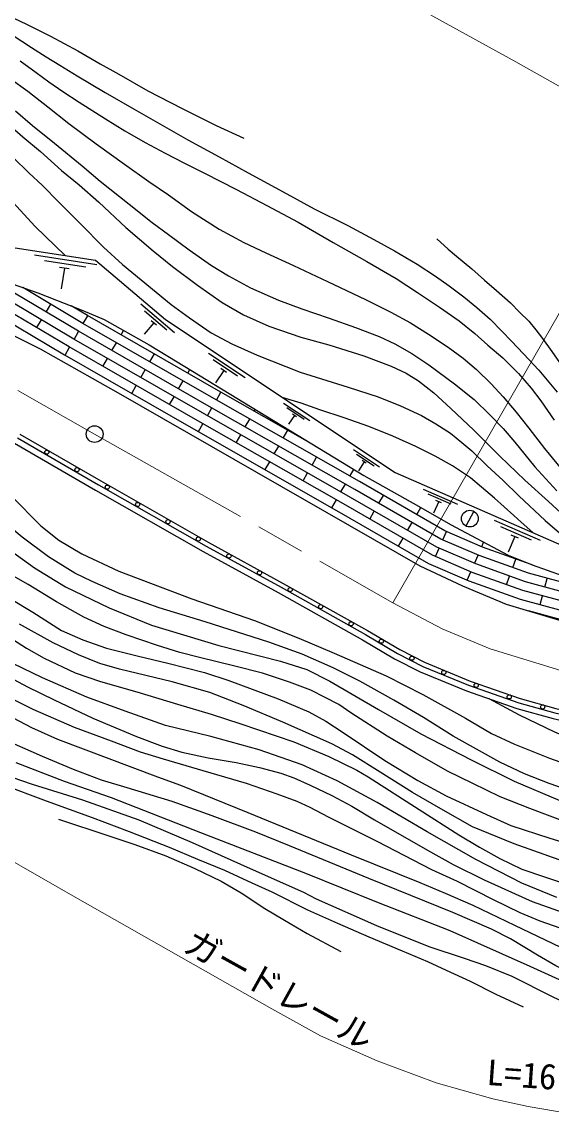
# Model space of a CAD drawing. Units: millimetres at full size, sheet at 1:1000; details may follow other scales. Extents: x 40000 to 680000, y 20000 to 380000.
# Drawn here: x 472282 to 510194, y 239800 to 318645 of the extents above; entities that cross this region are included whole.
import ezdxf
from ezdxf.enums import TextEntityAlignment as Align

# ---------------------------------------------------------------- set-up
doc = ezdxf.new("R2010")
doc.units = ezdxf.units.MM
doc.header["$LTSCALE"] = 1000
doc.linetypes.add('CHAIN', pattern=[18.5, 12, -1.5, 3.5, -1.5])
for name, color, linetype, lineweight in [('M-BGD', 7, 'Continuous', 25), ('M-BMK', 2, 'CHAIN', 13), ('M-BMK-SRVR', 3, 'Continuous', 25), ('M-STR-HTXT', 7, 'Continuous', 13)]:
    doc.layers.add(name, color=color, linetype=linetype, lineweight=lineweight)
doc.styles.add('ＭＳ ゴシック', font='')
doc.styles.get('ＭＳ ゴシック').set_extended_font_data('MS Gothic')

msp = doc.modelspace()

# ---------------------------------------------------------------- linework, layer by layer
at = {"layer": 'M-BGD'}
for p, q in [((477632, 301264), (473184, 301949)), ((476845, 301082), (473880, 301539)), ((475662, 300960), (474971, 301067)), ((475317, 301014), (475088, 299531)), ((473999, 297875), (474332, 298433)), ((483181, 296390), (480782, 298431)), ((473332, 296759), (473666, 297317)), ((476655, 297046), (476978, 297610)), ((482645, 296571), (481046, 297931)), ((481896, 296932), (481523, 297250)), ((476007, 295919), (476331, 296482)), ((479363, 296240), (479548, 296562)), ((481709, 297091), (481029, 296291)), ((478716, 295113), (479040, 295677)), ((475360, 294791), (475684, 295355)), ((488251, 293166), (485629, 294912)), ((478068, 293985), (478392, 294549)), ((481424, 294307), (481748, 294871)), ((487698, 293282), (485950, 294446)), ((480777, 293180), (481101, 293743)), ((484133, 293501), (484280, 293757)), ((486708, 293689), (486126, 292815)), ((486912, 293554), (486504, 293825)), ((480130, 292052), (480453, 292616)), ((483485, 292374), (483809, 292938)), ((482838, 291247), (483162, 291810)), ((486189, 291572), (486511, 292137)), ((485544, 290443), (485867, 291008)), ((492871, 290090), (490998, 291337)), ((492476, 290173), (491227, 291004)), ((488255, 289644), (488577, 290208)), ((488899, 290773), (488970, 290896)), ((491768, 290464), (491353, 289839)), ((491914, 290367), (491623, 290561)), ((484900, 289314), (485222, 289879)), ((490965, 288844), (491287, 289409)), ((487610, 288515), (487932, 289079)), ((490320, 287716), (490643, 288280)), ((497865, 286764), (495992, 288011)), ((489676, 286587), (489998, 287151)), ((493031, 286916), (493353, 287481)), ((497470, 286847), (496221, 287679)), ((496762, 287138), (496347, 286514)), ((496908, 287041), (496617, 287235)), ((492386, 285787), (492708, 286352)), ((495741, 286117), (496016, 286599)), ((495096, 284988), (495419, 285552)), ((497810, 284177), (498134, 284740)), ((503471, 284092), (500997, 285173)), ((502987, 284107), (501337, 284828)), ((494452, 283859), (494774, 284423)), ((500517, 283366), (500814, 283882)), ((502090, 284303), (501729, 283478)), ((502282, 284219), (501897, 284387)), ((497160, 283051), (497485, 283614)), ((504597, 283610), (504032, 282551)), ((499867, 282240), (500192, 282803)), ((509381, 281509), (506082, 282950)), ((508735, 281529), (506536, 282490)), ((499218, 281114), (499542, 281677)), ((502386, 281559), (502644, 282156)), ((507540, 281790), (507059, 280690)), ((507796, 281678), (507283, 281902)), ((501871, 280365), (502129, 280962)), ((505169, 281067), (505306, 281385)), ((504654, 279873), (504911, 280470)), ((507384, 279574), (507605, 280186)), ((504139, 278679), (504397, 279276)), ((506944, 278351), (507164, 278963)), ((509686, 278177), (509856, 278804)), ((509347, 276922), (509517, 277550))]:
    msp.add_line(p, q, dxfattribs=at)
for points in [[(468882, 319975), (470161, 319563), (471240, 319130), (472604, 318496), (474317, 317640), (476263, 316583), (477872, 315662), (479195, 314900), (481291, 313726), (483734, 312450), (486159, 311227), (488144, 310321)], [(471585, 317718), (472950, 316815), (473998, 316157), (474991, 315544), (476234, 314793), (478223, 313599), (480299, 312406), (484138, 310208), (486375, 308984), (488461, 307842), (491219, 306338), (493180, 305256), (495583, 304077), (497447, 303078), (498935, 302258), (500550, 301312), (501865, 300455), (502841, 299756), (503885, 298967), (504809, 298193), (505764, 297367), (506605, 296503), (507303, 295781), (508152, 294887), (509249, 293701), (510570, 292146)], [(472153, 315869), (473285, 315030), (474193, 314358), (475198, 313662), (476359, 312910), (478261, 311709), (479645, 310847), (481082, 310009), (482524, 309256), (483909, 308543), (485327, 307830), (487613, 306660), (489803, 305513), (492044, 304308), (494543, 302860), (496942, 301501), (499047, 300267), (500564, 299265), (502153, 298213), (503554, 297240), (504686, 296347), (505615, 295506), (506669, 294605), (507790, 293483), (508714, 292420), (509399, 291508), (510362, 290123)], [(471436, 314592), (472688, 313689), (474128, 312578), (475640, 311388), (477588, 309927), (479612, 308470), (481358, 307213), (482769, 306261), (484409, 305081), (486395, 303806), (488151, 302846), (489734, 302117), (491701, 301206), (494147, 300065), (496852, 298779), (498656, 297868), (500067, 297100), (501352, 296295), (502763, 295364), (503837, 294576), (504787, 293751), (505833, 292734), (506696, 291813), (507627, 290710), (508529, 289558), (509669, 288100), (511092, 286367)], [(471802, 312282), (473027, 311239), (474599, 309966), (476575, 308339), (477879, 307248), (479934, 305611), (481601, 304292), (482755, 303430), (484249, 302323), (485826, 301208), (487041, 300467), (488629, 299606), (490628, 298720), (492299, 298100), (494254, 297448), (496140, 296771), (497842, 296113), (498962, 295607), (500177, 294911), (501391, 294089), (503231, 292732), (504632, 291605), (505747, 290517), (506692, 289541), (507540, 288557), (508973, 286801), (510532, 285066)], [(471187, 311428), (472341, 310434), (473613, 309365), (475108, 308009), (476369, 306983), (477780, 305743), (479699, 303939), (481668, 302264), (483050, 301133), (484835, 299789), (486611, 298550), (488137, 297678), (489948, 296855), (492228, 296084), (494240, 295531), (496739, 294743), (498684, 294005), (499775, 293500), (500646, 292948), (501752, 292094), (502965, 290964), (504615, 289410), (506458, 287543), (508265, 285845), (509951, 284303), (511734, 282664)], [(471647, 308937), (472776, 307854), (473752, 306931), (474916, 305740), (476473, 304200), (478121, 302526), (479464, 301281), (480798, 300171), (482945, 298413), (484253, 297460), (485815, 296386), (487298, 295604), (489095, 294782), (492190, 293565), (495610, 292490), (497772, 291804), (499352, 291168), (500854, 290462), (501878, 289871), (502924, 289200), (503755, 288540), (504460, 287926), (505563, 286857), (506712, 285811), (507827, 284707), (509706, 282939), (511073, 281787)], [(432543, 299973), (435756, 305300), (439163, 305926), (442020, 306244), (446098, 306341), (448736, 306146), (451471, 305804), (453536, 305462), (456784, 304754), (460911, 304144), (477542, 301581), (482540, 297330), (498981, 286382), (513882, 279869)], [(471611, 305735), (473230, 303998), (475359, 301918)], [(501966, 303114), (502780, 302389), (503375, 301887), (504457, 300958), (505364, 300160), (506232, 299416), (507216, 298537), (507871, 297875), (508549, 297214), (509046, 296596), (509516, 295989), (510193, 295061), (510724, 294252)], [(460769, 300941), (460864, 301750), (463570, 301705), (464957, 301537), (466466, 301191), (468279, 300831), (470665, 300210), (473412, 299248), (476641, 297985), (478165, 297344), (481375, 295530), (483371, 294312), (496738, 286158), (500638, 283984), (502927, 282656), (507052, 280453), (508776, 279775), (510919, 279012), (513433, 278331)], [(571100, 281941), (532785, 276545), (529544, 276058), (526660, 275768), (523812, 275648), (520717, 275733), (517270, 275923), (514944, 276302), (512546, 276730), (508113, 277930), (504497, 279233), (501657, 280458), (495445, 284040), (484868, 290081), (475654, 295372), (471141, 298068), (469718, 298695), (463542, 301669)], [(571009, 282584), (532692, 277188), (529463, 276703), (526614, 276417), (523807, 276298), (520744, 276382), (517341, 276570), (515053, 276942), (512688, 277364), (508309, 278550), (504736, 279838), (501950, 281039), (495769, 284604), (485191, 290645), (475982, 295933), (471440, 298647), (469990, 299286), (465640, 301380)], [(463174, 301125), (469446, 298105), (470842, 297490), (475325, 294811), (484545, 289517), (495122, 283476), (501365, 279876), (504257, 278628), (507918, 277309), (512403, 276095), (514834, 275661), (517200, 275275), (520690, 275083), (523817, 274998), (526706, 275119), (529625, 275413), (532879, 275901), (571192, 281297)], [(552030, 280599), (532597, 277831), (529383, 277348), (526567, 277065), (523802, 276949), (520771, 277032), (517411, 277217), (515162, 277583), (512830, 277999), (508504, 279170), (504975, 280442), (502242, 281621), (496092, 285168), (485514, 291209), (476311, 296494), (471738, 299226), (470262, 299876), (468279, 300831)], [(508834, 279755), (508700, 279791), (505214, 281047), (502534, 282203), (496416, 285731), (485837, 291773), (476640, 297055), (472341, 299623)], [(493197, 288318), (486160, 292337), (476968, 297616), (475798, 298315)], [(469035, 297515), (473590, 295249), (479151, 292092), (500743, 279688), (503802, 278274), (506923, 276957), (511689, 275511), (516074, 274571), (520109, 274071), (524257, 273992), (529426, 274498), (553399, 277910), (571316, 280419)], [(508822, 282080), (507995, 282816), (507456, 283306), (506778, 283914), (506074, 284554), (505153, 285327), (504360, 285993), (503071, 286857), (501849, 287549), (500444, 288254), (498819, 288988), (497097, 289688), (495323, 290295), (493584, 290872), (492243, 291343), (490900, 291763)], [(471960, 288858), (477747, 285503), (485448, 281105), (490819, 278163), (496846, 274780), (499145, 273418), (500951, 272500), (504233, 271150), (507815, 269897), (510399, 269176), (513022, 268564), (515560, 268142), (519160, 267788), (521091, 267687), (525212, 267593), (528552, 267874), (534818, 268575), (543148, 269778), (547983, 270371), (554391, 271077), (562433, 272152), (572272, 273687)], [(472118, 289137), (477907, 285781), (485604, 281385), (490975, 278444), (497006, 275058), (499299, 273699), (501084, 272791), (504347, 271449), (507911, 270203), (510478, 269487), (513084, 268878), (515602, 268460), (519184, 268107), (521103, 268007), (525202, 267914), (528520, 268193), (534777, 268893), (543105, 270096), (547946, 270690), (554352, 271395), (562387, 272469), (572227, 274004)], [(471746, 288480), (477531, 285127), (485236, 280726), (490609, 277784), (496629, 274404), (498935, 273038), (500769, 272105), (504078, 270744), (507685, 269482), (510291, 268755), (512937, 268138), (515503, 267711), (519127, 267355), (521075, 267253), (525225, 267158), (528594, 267442), (534873, 268144), (543205, 269348), (548033, 269940), (554443, 270646), (562495, 271722), (572333, 273257)], [(471510, 284717), (473629, 282576), (474916, 281530), (476571, 280571), (479210, 279312), (484433, 277348), (488914, 275790), (492083, 274516), (494614, 273454), (498338, 271816), (500947, 270494), (504000, 268795), (505877, 267702), (507503, 266926), (510015, 265932), (513049, 264853)], [(511987, 263421), (509991, 264100), (508221, 264802), (506460, 265649), (503118, 267506), (501010, 268836), (498880, 270080), (496442, 271448), (494546, 272407), (492324, 273373), (489927, 274237), (485377, 275690), (482093, 276700), (479290, 277699), (477302, 278568), (476057, 279167), (474185, 280342), (472290, 281756), (470649, 283102)], [(471022, 281109), (473169, 279557), (475399, 278204), (478504, 276701), (481547, 275458), (486371, 274006), (490770, 272870), (492657, 272265), (494307, 271435), (497774, 269405), (500803, 267677), (504412, 265799), (507491, 264273), (510762, 262897)], [(571259, 280821), (532972, 275258), (529706, 274768), (526752, 274471), (523821, 274347), (520663, 274434), (517130, 274628), (514725, 275020), (512261, 275460), (508518, 276473)], [(511322, 261283), (508615, 262324), (506478, 263164), (504530, 264103), (502710, 265002), (500420, 266299), (498409, 267499), (495815, 269177), (494952, 269768), (493977, 270261), (492942, 270784), (491416, 271380), (489492, 272008), (487509, 272515), (484987, 273132), (483574, 273492), (481970, 274005), (479725, 274767), (478165, 275346), (476703, 276013), (474737, 277132), (472724, 278363), (471332, 279153)], [(471439, 277356), (473044, 276384), (475114, 275066), (476637, 274391), (478330, 273802), (480616, 273222), (482723, 272730), (485330, 272058), (487088, 271481), (490596, 270183), (492797, 269256), (494014, 268582), (495258, 267774), (498234, 265769), (500602, 264320), (502632, 263227), (505512, 261899), (507255, 261108), (510032, 260207), (515406, 258558)], [(511054, 258517), (507495, 259791), (504512, 261007), (502247, 262286), (500213, 263461), (497893, 264923), (495928, 266174), (494453, 266956), (490946, 268509), (488098, 269707), (485712, 270628), (483028, 271386), (479252, 272290), (477841, 272715), (476309, 273323), (474517, 274188), (472097, 275513)], [(471010, 274832), (472596, 273802), (473855, 273089), (476083, 272047), (477897, 271419), (480498, 270666), (483402, 269804), (485803, 269085), (487930, 268378), (491729, 267090), (494220, 266045), (496233, 265063), (497056, 264599), (500695, 262246), (503538, 260443), (505001, 259551), (506455, 258740), (508029, 257970), (509658, 257420), (513680, 256095)], [(510553, 255959), (508039, 256973), (504744, 258677), (501257, 260651), (497694, 262752), (494832, 264300), (492327, 265449), (489237, 266528), (485788, 267482), (482534, 268273), (479650, 269289), (476920, 270305), (473738, 271670), (471623, 272717)], [(471031, 271924), (472668, 271033), (474585, 270102), (477338, 268801), (480477, 267479), (482295, 266792), (483712, 266356), (485599, 265951), (487601, 265611), (489274, 265265), (490789, 264855), (491732, 264508), (492887, 263992), (494453, 263254), (495868, 262497), (497495, 261512), (501287, 259336), (503124, 258316), (505350, 257216), (508770, 255669), (512077, 254483)], [(512282, 253233), (509356, 254251), (507909, 254854), (506002, 255784), (503443, 257091), (501596, 257933), (497684, 259956), (494215, 261704), (492902, 262401), (491965, 262829), (490526, 263344), (488349, 264109), (485237, 265018), (482403, 265856), (480755, 266359), (478687, 267141), (476042, 268119), (473068, 269412), (470838, 270523)], [(568429, 268607), (566277, 268111), (562768, 267522), (559560, 267122), (554843, 266458), (553644, 266271), (551268, 266009), (547147, 265946), (544720, 265881), (542246, 265657), (539907, 265363), (537672, 265021), (533805, 264667), (529220, 264370), (525799, 264179), (523755, 264301), (521300, 264636), (518571, 265095), (516421, 265590), (514437, 266196), (512338, 266962), (510400, 267792), (507880, 268999), (505694, 270179)], [(471183, 269047), (472964, 268121), (474816, 267293), (481981, 264594), (483619, 263997), (488445, 262044), (495833, 259002), (500748, 257010), (502544, 256265), (504544, 255398), (507522, 253967), (511348, 252135)], [(526603, 245796), (521951, 246841), (518978, 247499), (517342, 248011), (514949, 248856), (513065, 249703), (510479, 251058), (509165, 251812), (507230, 252984), (505873, 253691), (503113, 254879), (497082, 257309), (491405, 259652), (488997, 260628), (485891, 261792), (483029, 262827), (479793, 263804), (477965, 264344), (475973, 265108), (473738, 266045), (470702, 267382)], [(508148, 248092), (506203, 248993), (504365, 249922), (502648, 250731), (501310, 251332), (499492, 252097), (497124, 253106), (494870, 254087), (492724, 255038), (490177, 256318), (488739, 256984), (486793, 257886), (484861, 258680), (482829, 259531), (479960, 260648), (477313, 261650), (474021, 262838), (470859, 264039), (468533, 264919)], [(519627, 246333), (515830, 247734), (512828, 249086), (508646, 251007), (502913, 253552), (497793, 255575), (492596, 257656), (485080, 260589), (478675, 263081), (475315, 264260), (471855, 265581)], [(514337, 246912), (510243, 248834), (507358, 250288), (505458, 251050), (503945, 251577), (501412, 252421), (497675, 253907), (493337, 255825), (492433, 256303), (488615, 257992), (484478, 259857), (480655, 261481), (476632, 262909), (473028, 264032), (471565, 264533)], [(474893, 261564), (478502, 260366), (480363, 259747), (482568, 258921), (484650, 258025), (486525, 257115), (487952, 256279), (489663, 255153), (491053, 254326), (492675, 253377), (495081, 252087)]]:
    msp.add_lwpolyline(points, dxfattribs=at)
for centre, radius in [((474055, 287840), 150), ((476218, 286586), 150), ((478383, 285336), 150), ((480554, 284096), 150), ((504315, 283081), 600), ((482725, 282857), 150), ((484896, 281617), 150), ((487082, 280404), 150), ((489275, 279203), 150), ((491464, 277997), 150), ((493644, 276773), 150), ((495824, 275549), 150), ((497990, 274301), 150), ((500174, 273086), 150), ((502454, 272066), 150), ((504776, 271140), 150), ((507135, 270315), 150), ((509529, 269596), 150)]:
    msp.add_circle(centre, radius, dxfattribs=at)
at = {"layer": 'M-BMK'}
msp.add_lwpolyline([(471992, 292246), (477475, 289134), (498815, 277058), (502346, 275199), (505765, 273755), (510838, 272216), (515508, 271216), (519867, 270675), (524392, 270589), (529831, 271122), (553875, 274543), (571794, 277053)], dxfattribs=at)
at = {"layer": 'M-BMK-SRVR'}
msp.add_circle((477475, 289134), 600, dxfattribs=at)
at = {"layer": 'M-STR-HTXT'}
msp.add_line((514211, 303902), (498815, 277058), dxfattribs=at)
for points in [[(566268, 315356), (529315, 310286), (525933, 310018), (522365, 310277), (518642, 310979), (515103, 312026), (512150, 313244), (507600, 315794), (488836, 326165), (482861, 329556), (478965, 331435), (475658, 332784), (471313, 334144)], [(468176, 260502), (476088, 255973), (490159, 247968), (493636, 246038), (497699, 244261), (501909, 242674), (505964, 241532), (508488, 240992), (511432, 240481), (514457, 240110), (517682, 239830), (520545, 239800), (523729, 239860), (527406, 240231), (532689, 241075), (539846, 241967), (555412, 243819), (576078, 246285)]]:
    msp.add_lwpolyline(points, dxfattribs=at)

# ---------------------------------------------------------------- texts
at = {"layer": 'M-STR-HTXT', "style": 'ＭＳ ゴシック'}
for s, rotation, p in [('ガードレール', 330.967, (483433, 251702)), ('L=167.4', 355.88, (505435, 241984))]:
    msp.add_text(s, height=1833, rotation=rotation, dxfattribs=at).set_placement(p, align=Align.BOTTOM_LEFT)

doc.saveas('drawing.dxf')
